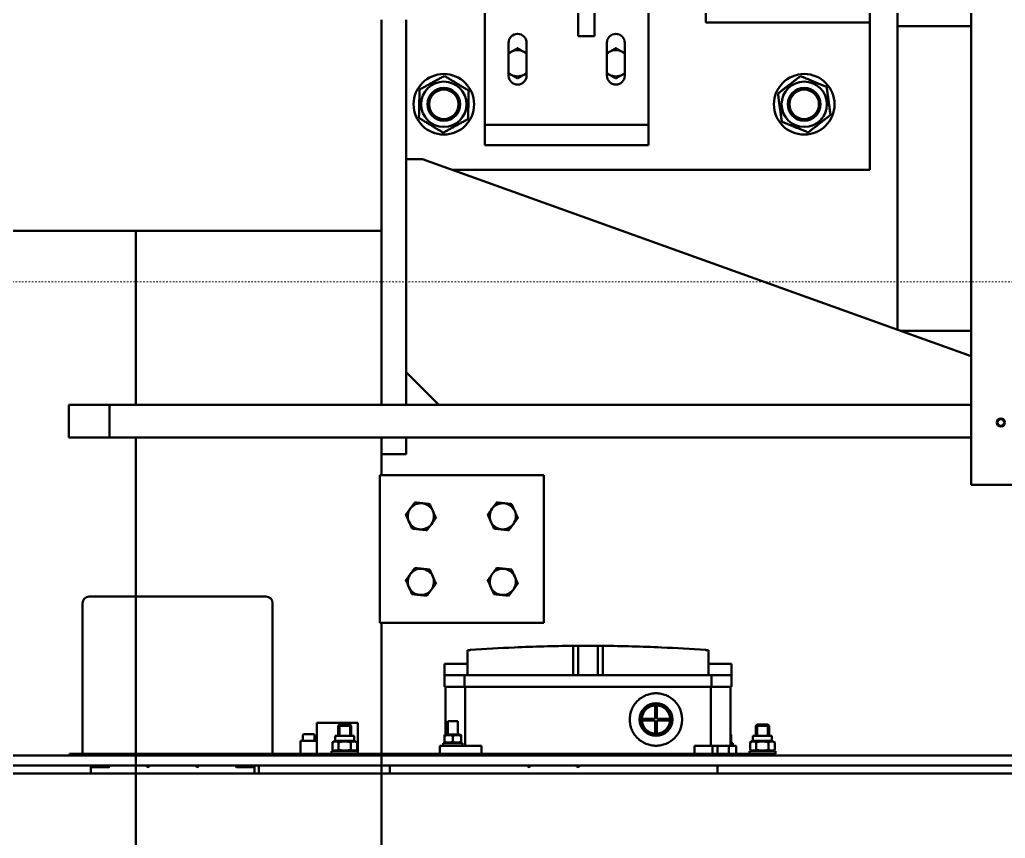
# Model space of a CAD drawing. Header units: metres. Extents: x -9891 to 773, y -8413 to 232.
# Drawn here: x -3995.3 to -3935.1, y -1263.9 to -1213.9 of the extents above; entities that cross this region are included whole.
import ezdxf

# ---------------------------------------------------------------- set-up
doc = ezdxf.new("R2010")
doc.units = ezdxf.units.M
doc.header["$LTSCALE"] = 0.01
doc.header["$MEASUREMENT"] = 0
doc.linetypes.add('AM_ISO09W050', pattern=[22.5, 12, -1.5, 3, -1.5, 3, -1.5])
doc.layers.get('0').update_dxf_attribs({"color": 30, "lineweight": 0})
for name, color, linetype, lineweight in [('SSN_Lift-AM_0', 7, 'Continuous', 50), ('SSN_PBC-AM_0', 5, 'Continuous', 50), ('SSN_PBC-AM_11', 9, 'AM_ISO09W050', 18)]:
    doc.layers.add(name, color=color, linetype=linetype, lineweight=lineweight)

# ---------------------------------------------------------------- blocks, each defined once
blk = doc.blocks.new('Lift_20-024-10000')
at = {"layer": 'SSN_Lift-AM_0'}
for p, q in [((-489.5, 1021.9), (-489.5, 958.4)), ((-427.5, 685.54), (-427.5, 1013.3)), ((-667.5, 985), (-667.5, 950)), ((-657.5, 985), (-657.5, 950)), ((-589.5, 958.4), (-589.5, 979.7)), ((-472.5, 978.14), (-472.5, 958.24)), ((-724.5, 968.9), (-724.5, 903.4)), ((-624.5, 968.9), (-624.5, 903.4)), ((-787.5, 960), (-787.5, 830.08)), ((-772.5, 830.08), (-772.5, 960)), ((-489.5, 958.4), (-589.5, 958.4)), ((-489.5, 958.4), (-489.5, 868.4)), ((-472.5, 958.24), (-472.5, 956.14)), ((-472.5, 956.14), (-427.5, 956.14)), ((-472.5, 956.14), (-472.5, 951.04)), ((-472.5, 775.24), (-472.5, 951.04)), ((-710, 925.9), (-710, 945.9)), ((-699, 945.9), (-699, 925.9)), ((-657.5, 950), (-667.5, 950)), ((-650, 925.9), (-650, 945.9)), ((-639, 945.9), (-639, 925.9)), ((-724.5, 895.9), (-724.5, 903.4)), ((-624.5, 895.9), (-624.5, 903.4)), ((-724.5, 883.4), (-724.5, 895.9)), ((-624.5, 895.9), (-724.5, 895.9)), ((-624.5, 895.9), (-624.5, 883.4)), ((-624.5, 883.4), (-724.5, 883.4)), ((-772.5, 875), (-762.5, 875)), ((-762.5, 875), (-427.5, 754.74)), ((-489.5, 868.4), (-744.11, 868.4)), ((-787.5, 831.29), (-1087.5, 831.29)), ((-937.5, 831.29), (-937.5, 725)), ((-937.5, 725), (-937.5, 831.29)), ((-787.5, 830.08), (-787.5, 795)), ((-772.5, 795), (-772.5, 830.08)), ((-787.5, 795), (-787.5, 725)), ((-772.5, 725), (-772.5, 795)), ((-472.5, 775.24), (-472.5, 770.9)), ((-427.5, 770.14), (-470.38, 770.14)), ((-752.5, 725), (-772.5, 745)), ((-953.5, 725), (-978.5, 725)), ((-978.5, 725), (-978.5, 705)), ((-953.5, 705), (-953.5, 725)), ((-427.5, 725), (-953.5, 725)), ((-978.5, 705), (-953.5, 705)), ((-427.5, 705), (-953.5, 705)), ((-937.5, 705), (-937.5, -692)), ((-937.5, -692), (-937.5, 705)), ((-787.5, 695), (-787.5, 705)), ((-772.5, 705), (-772.5, 695)), ((-787.5, 695), (-787.5, 682)), ((-787.5, 695), (-772.5, 695)), ((-788.5, 592), (-788.5, 682)), ((-788.5, 682), (-688.5, 682)), ((-688.5, 682), (-688.5, 592)), ((-427.5, 685.54), (-427.5, 676.24)), ((-97.5, 676.24), (-427.5, 676.24)), ((-688.5, 592), (-788.5, 592)), ((-787.5, 592), (-787.5, -592))]:
    blk.add_line(p, q, dxfattribs=at)
for centre, radius in [((-749.5, 908.4), 18.5), ((-529.5, 908.4), 18.5), ((-749.5, 908.4), 13.85), ((-529.5, 908.4), 13.85), ((-749.5, 908.4), 10), ((-749.5, 908.4), 10), ((-749.5, 908.4), 9), ((-529.5, 908.4), 10), ((-529.5, 908.4), 10), ((-529.5, 908.4), 9), ((-409.5, 714.24), 2.46), ((-409.5, 714.24), 2.01)]:
    blk.add_circle(centre, radius, dxfattribs=at)
for centre, radius, start, end in [((-704.5, 945.9), 5.5, 0, 180), ((-644.5, 945.9), 5.5, 0, 180), ((-704.5, 933.4), 8, 120, 133.43254), ((-704.5, 933.4), 8, 60, 120), ((-704.5, 933.4), 8, 46.56746, 60), ((-644.5, 933.4), 8, 120, 133.43254), ((-644.5, 933.4), 8, 60, 120), ((-644.5, 933.4), 8, 46.56746, 60), ((-704.5, 933.4), 8, 226.56746, 240), ((-704.5, 933.4), 8, 300, 313.43254), ((-644.5, 933.4), 8, 226.56746, 240), ((-644.5, 933.4), 8, 300, 313.43254), ((-704.5, 925.9), 5.5, 180, 0), ((-704.5, 933.4), 8, 240, 300), ((-644.5, 925.9), 5.5, 180, 0), ((-644.5, 933.4), 8, 240, 300), ((-763.5, 657), 8, 83.93265, 143.93265), ((-763.5, 657), 8, 23.93265, 83.93265), ((-713.5, 657), 8, 83.93265, 143.93265), ((-713.5, 657), 8, 23.93265, 83.93265), ((-763.5, 657), 8, 143.93265, 203.93265), ((-763.5, 657), 8, 323.93265, 23.93265), ((-713.5, 657), 8, 143.93265, 203.93265), ((-713.5, 657), 8, 323.93265, 23.93265), ((-763.5, 657), 8, 203.93265, 263.93265), ((-763.5, 657), 8, 263.93265, 323.93265), ((-713.5, 657), 8, 203.93265, 263.93265), ((-713.5, 657), 8, 263.93265, 323.93265), ((-763.5, 617), 8, 143.93265, 203.93265), ((-763.5, 617), 8, 83.93265, 143.93265), ((-763.5, 617), 8, 23.93265, 83.93265), ((-763.5, 617), 8, 323.93265, 23.93265), ((-713.5, 617), 8, 143.93265, 203.93265), ((-713.5, 617), 8, 83.93265, 143.93265), ((-713.5, 617), 8, 23.93265, 83.93265), ((-713.5, 617), 8, 323.93265, 23.93265), ((-763.5, 617), 8, 203.93265, 263.93265), ((-713.5, 617), 8, 203.93265, 263.93265), ((-763.5, 617), 8, 263.93265, 323.93265), ((-713.5, 617), 8, 263.93265, 323.93265)]:
    blk.add_arc(centre, radius, start, end, dxfattribs=at)
for points, weights in [([(-710, 939.46), (-709.24, 939.9), (-708.5, 940.33)], [1.01806688594, 1.01482054122, 1]), ([(-708.5, 940.33), (-706.64, 941.4), (-704.5, 942.64)], [1, 1.0379548493, 1]), ([(-704.5, 942.64), (-702.36, 941.4), (-700.5, 940.33)], [1, 1.0379548493, 1]), ([(-700.5, 940.33), (-699.76, 939.9), (-699, 939.46)], [1, 1.01482054122, 1.01806688594]), ([(-650, 939.46), (-649.24, 939.9), (-648.5, 940.33)], [1.01806688594, 1.01482054122, 1]), ([(-648.5, 940.33), (-646.64, 941.4), (-644.5, 942.64)], [1, 1.0379548493, 1]), ([(-644.5, 942.64), (-642.36, 941.4), (-640.5, 940.33)], [1, 1.0379548493, 1]), ([(-640.5, 940.33), (-639.76, 939.9), (-639, 939.46)], [1, 1.01482054122, 1.01806688594]), ([(-708.5, 926.47), (-709.24, 926.9), (-710, 927.34)], [1, 1.01482054122, 1.01806688594]), ([(-699, 927.34), (-699.76, 926.9), (-700.5, 926.47)], [1.01806688594, 1.01482054122, 1]), ([(-648.5, 926.47), (-649.24, 926.9), (-650, 927.34)], [1, 1.01482054122, 1.01806688594]), ([(-639, 927.34), (-639.76, 926.9), (-640.5, 926.47)], [1.01806688594, 1.01482054122, 1]), ([(-764.3, 917.4), (-756.7, 921.56), (-749.11, 925.72)], [1, 1.15470053838, 1]), ([(-749.11, 925.72), (-741.71, 921.22), (-734.31, 916.72)], [1, 1.15470053838, 1]), ([(-704.5, 924.16), (-706.64, 925.4), (-708.5, 926.47)], [1, 1.0379548493, 1]), ([(-700.5, 926.47), (-702.36, 925.4), (-704.5, 924.16)], [1, 1.0379548493, 1]), ([(-644.5, 924.16), (-646.64, 925.4), (-648.5, 926.47)], [1, 1.0379548493, 1]), ([(-640.5, 926.47), (-642.36, 925.4), (-644.5, 924.16)], [1, 1.0379548493, 1]), ([(-545.54, 914.93), (-538.7, 920.25), (-531.86, 925.56)], [1, 1.15470053838, 1]), ([(-531.86, 925.56), (-523.84, 922.29), (-515.82, 919.02)], [1, 1.15470053838, 1]), ([(-764.69, 900.08), (-764.5, 908.74), (-764.3, 917.4)], [1, 1.15470053838, 1]), ([(-734.31, 916.72), (-734.5, 908.06), (-734.7, 899.4)], [1, 1.15470053838, 1]), ([(-543.18, 897.78), (-544.36, 906.36), (-545.54, 914.93)], [1, 1.15470053838, 1]), ([(-515.82, 919.02), (-514.64, 910.44), (-513.46, 901.87)], [1, 1.15470053838, 1]), ([(-749.89, 891.08), (-757.29, 895.58), (-764.69, 900.08)], [1, 1.15470053838, 1]), ([(-734.7, 899.4), (-742.3, 895.24), (-749.89, 891.08)], [1, 1.15470053838, 1]), ([(-527.14, 891.24), (-535.16, 894.51), (-543.18, 897.78)], [1, 1.15470053838, 1]), ([(-513.46, 901.87), (-520.3, 896.55), (-527.14, 891.24)], [1, 1.15470053838, 1]), ([(-769.97, 661.71), (-768.7, 663.44), (-767.25, 665.44)], [1, 1.0379548493, 1]), ([(-767.25, 665.44), (-764.79, 665.18), (-762.65, 664.96)], [1, 1.0379548493, 1]), ([(-762.65, 664.96), (-760.52, 664.73), (-758.06, 664.47)], [1, 1.0379548493, 1]), ([(-758.06, 664.47), (-757.06, 662.2), (-756.19, 660.25)], [1, 1.0379548493, 1]), ([(-719.97, 661.71), (-718.7, 663.44), (-717.25, 665.44)], [1, 1.0379548493, 1]), ([(-717.25, 665.44), (-714.79, 665.18), (-712.65, 664.96)], [1, 1.0379548493, 1]), ([(-712.65, 664.96), (-710.52, 664.73), (-708.06, 664.47)], [1, 1.0379548493, 1]), ([(-708.06, 664.47), (-707.06, 662.2), (-706.19, 660.25)], [1, 1.0379548493, 1]), ([(-772.69, 657.98), (-771.23, 659.98), (-769.97, 661.71)], [1, 1.0379548493, 1]), ([(-770.81, 653.75), (-771.68, 655.71), (-772.69, 657.98)], [1, 1.0379548493, 1]), ([(-754.31, 656.02), (-755.77, 654.02), (-757.03, 652.29)], [1, 1.0379548493, 1]), ([(-756.19, 660.25), (-755.32, 658.29), (-754.31, 656.02)], [1, 1.0379548493, 1]), ([(-722.69, 657.98), (-721.23, 659.98), (-719.97, 661.71)], [1, 1.0379548493, 1]), ([(-720.81, 653.75), (-721.68, 655.71), (-722.69, 657.98)], [1, 1.0379548493, 1]), ([(-704.31, 656.02), (-705.77, 654.02), (-707.03, 652.29)], [1, 1.0379548493, 1]), ([(-706.19, 660.25), (-705.32, 658.29), (-704.31, 656.02)], [1, 1.0379548493, 1]), ([(-768.94, 649.53), (-769.94, 651.8), (-770.81, 653.75)], [1, 1.0379548493, 1]), ([(-757.03, 652.29), (-758.3, 650.56), (-759.75, 648.56)], [1, 1.0379548493, 1]), ([(-718.94, 649.53), (-719.94, 651.8), (-720.81, 653.75)], [1, 1.0379548493, 1]), ([(-707.03, 652.29), (-708.3, 650.56), (-709.75, 648.56)], [1, 1.0379548493, 1]), ([(-764.35, 649.04), (-766.48, 649.27), (-768.94, 649.53)], [1, 1.0379548493, 1]), ([(-759.75, 648.56), (-762.21, 648.82), (-764.35, 649.04)], [1, 1.0379548493, 1]), ([(-714.35, 649.04), (-716.48, 649.27), (-718.94, 649.53)], [1, 1.0379548493, 1]), ([(-709.75, 648.56), (-712.21, 648.82), (-714.35, 649.04)], [1, 1.0379548493, 1]), ([(-772.69, 617.98), (-771.23, 619.98), (-769.97, 621.71)], [1, 1.0379548493, 1]), ([(-769.97, 621.71), (-768.7, 623.44), (-767.25, 625.44)], [1, 1.0379548493, 1]), ([(-767.25, 625.44), (-764.79, 625.18), (-762.65, 624.96)], [1, 1.0379548493, 1]), ([(-762.65, 624.96), (-760.52, 624.73), (-758.06, 624.47)], [1, 1.0379548493, 1]), ([(-758.06, 624.47), (-757.06, 622.2), (-756.19, 620.25)], [1, 1.0379548493, 1]), ([(-756.19, 620.25), (-755.32, 618.29), (-754.31, 616.02)], [1, 1.0379548493, 1]), ([(-722.69, 617.98), (-721.23, 619.98), (-719.97, 621.71)], [1, 1.0379548493, 1]), ([(-719.97, 621.71), (-718.7, 623.44), (-717.25, 625.44)], [1, 1.0379548493, 1]), ([(-717.25, 625.44), (-714.79, 625.18), (-712.65, 624.96)], [1, 1.0379548493, 1]), ([(-712.65, 624.96), (-710.52, 624.73), (-708.06, 624.47)], [1, 1.0379548493, 1]), ([(-708.06, 624.47), (-707.06, 622.2), (-706.19, 620.25)], [1, 1.0379548493, 1]), ([(-706.19, 620.25), (-705.32, 618.29), (-704.31, 616.02)], [1, 1.0379548493, 1]), ([(-770.81, 613.75), (-771.68, 615.71), (-772.69, 617.98)], [1, 1.0379548493, 1]), ([(-768.94, 609.53), (-769.94, 611.8), (-770.81, 613.75)], [1, 1.0379548493, 1]), ([(-754.31, 616.02), (-755.77, 614.02), (-757.03, 612.29)], [1, 1.0379548493, 1]), ([(-720.81, 613.75), (-721.68, 615.71), (-722.69, 617.98)], [1, 1.0379548493, 1]), ([(-718.94, 609.53), (-719.94, 611.8), (-720.81, 613.75)], [1, 1.0379548493, 1]), ([(-704.31, 616.02), (-705.77, 614.02), (-707.03, 612.29)], [1, 1.0379548493, 1]), ([(-764.35, 609.04), (-766.48, 609.27), (-768.94, 609.53)], [1, 1.0379548493, 1]), ([(-759.75, 608.56), (-762.21, 608.82), (-764.35, 609.04)], [1, 1.0379548493, 1]), ([(-757.03, 612.29), (-758.3, 610.56), (-759.75, 608.56)], [1, 1.0379548493, 1]), ([(-714.35, 609.04), (-716.48, 609.27), (-718.94, 609.53)], [1, 1.0379548493, 1]), ([(-709.75, 608.56), (-712.21, 608.82), (-714.35, 609.04)], [1, 1.0379548493, 1]), ([(-707.03, 612.29), (-708.3, 610.56), (-709.75, 608.56)], [1, 1.0379548493, 1])]:
    blk.add_rational_spline(points, weights, degree=2, dxfattribs=at)
blk = doc.blocks.new('Lift mit KG 3.200')
at = {"layer": 'SSN_PBC-AM_0'}
for p, q in [((66298.31, 61163.61), (66406.31, 61163.61)), ((66294.31, 61070.01), (66294.31, 61159.61)), ((66410.31, 61159.61), (66410.31, 61070.01)), ((66529.31, 61115.61), (66529.31, 61130.91)), ((66593.81, 61115.61), (66593.81, 61133.57)), ((66596.81, 61115.61), (66596.81, 61133.59)), ((66608.81, 61115.61), (66608.81, 61133.59)), ((66611.81, 61133.57), (66611.81, 61115.61)), ((66676.31, 61115.61), (66676.31, 61130.91)), ((66515.29, 61115.61), (66515.29, 61122.61)), ((66529.31, 61122.61), (66515.29, 61122.61)), ((66676.31, 61122.61), (66690.34, 61122.61)), ((66690.34, 61122.61), (66690.34, 61115.61)), ((66515.29, 61115.61), (66518.31, 61115.61)), ((66515.29, 61108.61), (66515.29, 61115.61)), ((66524.35, 61115.61), (66518.31, 61115.61)), ((66527.36, 61115.61), (66524.35, 61115.61)), ((66527.36, 61115.61), (66529.13, 61115.61)), ((66527.36, 61108.61), (66527.36, 61115.61)), ((66529.13, 61115.61), (66676.5, 61115.61)), ((66676.5, 61115.61), (66678.26, 61115.61)), ((66681.28, 61115.61), (66678.26, 61115.61)), ((66678.26, 61108.61), (66678.26, 61115.61)), ((66687.32, 61115.61), (66681.28, 61115.61)), ((66687.32, 61115.61), (66690.34, 61115.61)), ((66690.34, 61108.61), (66690.34, 61115.61)), ((66518.31, 61108.61), (66515.29, 61108.61)), ((66515.81, 61079.38), (66515.81, 61108.61)), ((66518.31, 61108.61), (66524.35, 61108.61)), ((66524.35, 61108.61), (66527.36, 61108.61)), ((66529.13, 61108.61), (66527.36, 61108.61)), ((66527.81, 61072.61), (66527.81, 61108.61)), ((66676.5, 61108.61), (66529.13, 61108.61)), ((66678.26, 61108.61), (66676.5, 61108.61)), ((66677.81, 61072.61), (66677.81, 61108.61)), ((66678.26, 61108.61), (66681.28, 61108.61)), ((66681.28, 61108.61), (66687.32, 61108.61)), ((66690.34, 61108.61), (66687.32, 61108.61)), ((66689.81, 61072.61), (66689.81, 61108.61)), ((66643.81, 61089.11), (66643.81, 61097.27)), ((66644.81, 61097.27), (66644.81, 61089.11)), ((66635.65, 61089.11), (66643.81, 61089.11)), ((66643.81, 61088.11), (66635.65, 61088.11)), ((66643.81, 61079.95), (66643.81, 61088.11)), ((66644.81, 61089.11), (66652.98, 61089.11)), ((66644.81, 61088.11), (66644.81, 61079.95)), ((66652.98, 61088.11), (66644.81, 61088.11)), ((66462.31, 61086.61), (66437.31, 61086.61)), ((66437.31, 61067.61), (66437.31, 61086.61)), ((66451.08, 61085.61), (66450.31, 61084.84)), ((66458.31, 61084.84), (66450.31, 61084.84)), ((66450.31, 61078.71), (66450.31, 61084.84)), ((66451.06, 61085.59), (66451.06, 61078.71)), ((66451.08, 61085.61), (66457.55, 61085.61)), ((66457.55, 61085.61), (66458.31, 61084.84)), ((66457.57, 61078.71), (66457.57, 61085.59)), ((66458.31, 61078.71), (66458.31, 61084.84)), ((66462.31, 61069.21), (66462.31, 61086.61)), ((66517.31, 61087.61), (66523.31, 61087.61)), ((66517.31, 61079.41), (66517.31, 61087.61)), ((66523.31, 61079.41), (66523.31, 61087.61)), ((66706.08, 61085.61), (66705.31, 61084.84)), ((66713.31, 61084.84), (66705.31, 61084.84)), ((66705.31, 61078.71), (66705.31, 61084.84)), ((66706.06, 61085.59), (66706.06, 61078.71)), ((66706.08, 61085.61), (66712.55, 61085.61)), ((66712.55, 61085.61), (66713.31, 61084.84)), ((66712.57, 61078.71), (66712.57, 61085.59)), ((66713.31, 61078.71), (66713.31, 61084.84)), ((66428.81, 61079.21), (66428.81, 61075.61)), ((66429.21, 61079.61), (66435.41, 61079.61)), ((66435.81, 61079.21), (66435.81, 61075.61)), ((66448.5, 61078.71), (66460.13, 61078.71)), ((66448.5, 61075.65), (66448.5, 61078.71)), ((66460.13, 61075.65), (66460.13, 61078.71)), ((66515.86, 61079.41), (66515.31, 61079.09)), ((66515.31, 61078.65), (66515.31, 61074.97)), ((66524.76, 61079.41), (66515.86, 61079.41)), ((66520.31, 61078.65), (66520.31, 61074.97)), ((66524.76, 61079.41), (66525.31, 61079.09)), ((66525.31, 61078.65), (66525.31, 61074.97)), ((66689.81, 61079.38), (66690.31, 61079.09)), ((66690.31, 61078.65), (66690.31, 61074.97)), ((66703.5, 61078.71), (66715.13, 61078.71)), ((66703.5, 61075.65), (66703.5, 61078.71)), ((66715.13, 61075.65), (66715.13, 61078.71)), ((66294.31, 61070.01), (66294.31, 61067.61)), ((66410.31, 61067.61), (66410.31, 61070.01)), ((66437.31, 61075.61), (66427.31, 61075.61)), ((66427.31, 61067.61), (66427.31, 61075.61)), ((66448.5, 61075.65), (66446.81, 61074.67)), ((66446.81, 61070.19), (66446.81, 61074.67)), ((66448.5, 61069.21), (66446.81, 61070.19)), ((66448.5, 61075.65), (66460.13, 61075.65)), ((66450.56, 61070.19), (66450.56, 61074.67)), ((66458.07, 61070.19), (66458.07, 61074.67)), ((66460.13, 61075.65), (66461.82, 61074.67)), ((66460.13, 61069.21), (66461.82, 61070.19)), ((66461.82, 61070.19), (66461.82, 61074.67)), ((66512.31, 61072.61), (66515.31, 61072.61)), ((66512.31, 61067.61), (66512.31, 61072.61)), ((66514.31, 61074.21), (66526.31, 61074.21)), ((66514.31, 61072.61), (66514.31, 61074.21)), ((66515.86, 61074.21), (66515.31, 61074.53)), ((66532.67, 61072.61), (66515.31, 61072.61)), ((66515.81, 61074.21), (66515.81, 61074.24)), ((66524.76, 61074.21), (66525.31, 61074.53)), ((66526.31, 61072.61), (66526.31, 61074.21)), ((66532.67, 61072.61), (66534.2, 61072.61)), ((66537.82, 61072.61), (66534.2, 61072.61)), ((66537.82, 61072.61), (66537.82, 61067.61)), ((66667.81, 61067.61), (66667.81, 61072.61)), ((66671.43, 61072.61), (66667.81, 61072.61)), ((66671.43, 61072.61), (66672.96, 61072.61)), ((66678.81, 61072.61), (66672.96, 61072.61)), ((66681.81, 61072.61), (66678.81, 61072.61)), ((66678.81, 61067.61), (66678.81, 61072.61)), ((66688.81, 61072.61), (66681.81, 61072.61)), ((66681.81, 61067.61), (66681.81, 61072.61)), ((66690.31, 61072.61), (66688.81, 61072.61)), ((66688.81, 61067.61), (66688.81, 61072.61)), ((66689.81, 61074.24), (66690.31, 61074.53)), ((66689.81, 61074.21), (66691.31, 61074.21)), ((66690.31, 61072.61), (66693.31, 61072.61)), ((66691.31, 61072.61), (66691.31, 61074.21)), ((66693.31, 61067.61), (66693.31, 61072.61)), ((66703.5, 61075.65), (66701.81, 61074.67)), ((66701.81, 61070.19), (66701.81, 61074.67)), ((66703.5, 61069.21), (66701.81, 61070.19)), ((66703.5, 61075.65), (66715.13, 61075.65)), ((66705.56, 61070.19), (66705.56, 61074.67)), ((66713.07, 61070.19), (66713.07, 61074.67)), ((66715.13, 61075.65), (66716.82, 61074.67)), ((66715.13, 61069.21), (66716.82, 61070.19)), ((66716.82, 61070.19), (66716.82, 61074.67)), ((65702.31, 61066.61), (67061.31, 61066.61)), ((66716.31, 61067.61), (66286.31, 61067.61)), ((66286.31, 61066.61), (66286.31, 61067.61)), ((66446.31, 61069.21), (66462.31, 61069.21)), ((66446.31, 61067.61), (66446.31, 61069.21)), ((66462.31, 61067.61), (66462.31, 61069.21)), ((66701.31, 61069.21), (66717.31, 61069.21)), ((66701.31, 61067.61), (66701.31, 61069.21)), ((66716.31, 61067.61), (66717.31, 61067.61)), ((66716.31, 61066.61), (66716.31, 61067.61)), ((66717.31, 61067.61), (66717.31, 61069.21)), ((65702.31, 61060.61), (67061.31, 61060.61)), ((66299.31, 61060.11), (66299.31, 61060.61)), ((66299.31, 61059.61), (66299.31, 61060.11)), ((66299.31, 61059.61), (66308.61, 61059.61)), ((66299.31, 61055.61), (66299.31, 61059.61)), ((66304.31, 61060.11), (66304.31, 61060.61)), ((66304.31, 61059.61), (66304.31, 61060.11)), ((66310.31, 61059.61), (66308.61, 61059.61)), ((66310.81, 61060.61), (66310.81, 61060.11)), ((66387.81, 61060.11), (66387.81, 61060.61)), ((66390.01, 61059.61), (66388.31, 61059.61)), ((66390.01, 61059.61), (66399.31, 61059.61)), ((66394.31, 61060.61), (66394.31, 61060.11)), ((66394.31, 61060.11), (66394.31, 61059.61)), ((66399.31, 61060.61), (66399.31, 61060.11)), ((66399.31, 61060.11), (66399.31, 61059.61)), ((66399.31, 61059.61), (66399.31, 61055.61)), ((66401.81, 61060.61), (66401.81, 61055.61)), ((66481.81, 61055.61), (66481.81, 61060.61)), ((66681.81, 61060.61), (66681.81, 61055.61)), ((68786.31, 61055.61), (65742.31, 61055.61))]:
    blk.add_line(p, q, dxfattribs=at)
blk.add_circle((66644.31, 61088.61), 10, dxfattribs=at)
for centre, radius, start, end in [((66298.31, 61159.61), 4, 90, 180), ((66406.31, 61159.61), 4, 0, 90), ((66602.81, 60133.61), 1000, 90.40107, 90.51567), ((66602.81, 60133.61), 1000, 89.48433, 89.59893), ((66644.31, 61088.61), 16, 297.82915, 62.17085), ((66644.31, 61088.61), 9.75, 92.93953, 177.06047), ((66644.31, 61088.61), 8.68, 93.30313, 176.69687), ((66644.31, 61088.61), 9.75, 2.93953, 87.06047), ((66644.31, 61088.61), 8.68, 3.30313, 86.69687), ((66644.31, 61088.61), 9.75, 182.93953, 267.06047), ((66644.31, 61088.61), 8.68, 183.30313, 266.69687), ((66644.31, 61088.61), 8.68, 273.30313, 356.69687), ((66644.31, 61088.61), 9.75, 272.93953, 357.06047), ((66429.21, 61079.21), 0.4, 90, 180), ((66435.41, 61079.21), 0.4, 0, 90), ((66310.31, 61060.11), 0.5, 270, 0), ((66334.31, 61060.61), 1, 180, 0), ((66364.31, 61060.61), 1, 180, 0), ((66388.31, 61060.11), 0.5, 180, 270), ((66566.81, 61060.61), 1, 180, 0), ((66596.81, 61060.61), 1, 180, 0)]:
    blk.add_arc(centre, radius, start, end, dxfattribs=at)
for points, knots in [([(66531.03, 61131.03), (66530.86, 61131.02), (66530.69, 61131.01), (66530.28, 61130.98), (66530.06, 61130.96), (66529.71, 61130.94), (66529.56, 61130.92), (66529.36, 61130.91), (66529.31, 61130.91), (66529.31, 61130.91)], [0.3192735, 0.3192735, 0.3192735, 0.3192735, 0.3697268, 0.3697268, 0.443761, 0.443761, 0.517582, 0.517582, 0.5914031, 0.5914031, 0.5914031, 0.5914031]), ([(66593.81, 61133.57), (66581.83, 61133.46), (66569.86, 61133.14), (66548.93, 61132.2), (66539.95, 61131.67), (66531.03, 61131.03)], [17.623001, 17.623001, 17.623001, 17.623001, 20.978731, 20.978731, 23.523987, 23.523987, 23.523987, 23.523987]), ([(66595.81, 61133.59), (66595.94, 61133.59), (66596.07, 61133.59), (66596.32, 61133.59), (66596.43, 61133.59), (66596.61, 61133.59), (66596.69, 61133.59), (66596.79, 61133.59), (66596.81, 61133.59), (66596.81, 61133.59)], [-0.1506763, -0.1506763, -0.1506763, -0.1506763, -0.1130068, -0.1130068, -0.0753372, -0.0753372, -0.0376686, -0.0376686, 0, 0, 0, 0]), ([(66596.81, 61133.59), (66596.81, 61133.59), (66596.96, 61133.59), (66597.58, 61133.6), (66598.04, 61133.6), (66599.1, 61133.6), (66599.78, 61133.61), (66601.26, 61133.61), (66602.06, 61133.61), (66603.57, 61133.61), (66604.37, 61133.61), (66605.85, 61133.61), (66606.52, 61133.6), (66607.59, 61133.6), (66608.05, 61133.6), (66608.66, 61133.59), (66608.81, 61133.59), (66608.81, 61133.59)], [-1.808101, -1.808101, -1.808101, -1.808101, -1.582088, -1.582088, -1.356076, -1.356076, -1.130063, -1.130063, -0.90405, -0.90405, -0.678038, -0.678038, -0.452025, -0.452025, -0.226013, -0.226013, 0, 0, 0, 0]), ([(66608.81, 61133.59), (66608.81, 61133.59), (66608.84, 61133.59), (66608.94, 61133.59), (66609.02, 61133.59), (66609.19, 61133.59), (66609.31, 61133.59), (66609.55, 61133.59), (66609.69, 61133.59), (66609.81, 61133.59)], [0.3013531, 0.3013531, 0.3013531, 0.3013531, 0.3390217, 0.3390217, 0.3766903, 0.3766903, 0.4143598, 0.4143598, 0.4520294, 0.4520294, 0.4520294, 0.4520294]), ([(66674.59, 61131.03), (66665.68, 61131.67), (66656.69, 61132.2), (66635.77, 61133.14), (66623.8, 61133.46), (66611.81, 61133.57)], [10.041981, 10.041981, 10.041981, 10.041981, 12.587239, 12.587239, 15.942969, 15.942969, 15.942969, 15.942969]), ([(66676.31, 61130.91), (66676.31, 61130.91), (66676.26, 61130.91), (66676.06, 61130.92), (66675.91, 61130.94), (66675.57, 61130.96), (66675.34, 61130.98), (66674.94, 61131.01), (66674.76, 61131.02), (66674.59, 61131.03)], [0, 0, 0, 0, 0.073821, 0.073821, 0.147642, 0.147642, 0.2216762, 0.2216762, 0.272127, 0.272127, 0.272127, 0.272127]), ([(66651.78, 61074.46), (66651.35, 61074.23), (66650.9, 61074.02), (66649.45, 61073.42), (66648.43, 61073.11), (66646.36, 61072.71), (66645.32, 61072.61), (66643.31, 61072.61), (66642.27, 61072.71), (66640.2, 61073.11), (66639.18, 61073.42), (66637.2, 61074.24), (66636.26, 61074.75), (66634.51, 61075.92), (66633.71, 61076.59), (66632.29, 61078.01), (66631.62, 61078.81), (66630.45, 61080.56), (66629.94, 61081.5), (66629.12, 61083.47), (66628.81, 61084.5), (66628.41, 61086.57), (66628.31, 61087.61), (66628.31, 61088.61), (66628.31, 61089.61), (66628.41, 61090.65), (66628.81, 61092.72), (66629.12, 61093.75), (66629.94, 61095.72), (66630.45, 61096.66), (66631.62, 61098.41), (66632.29, 61099.21), (66633.71, 61100.63), (66634.51, 61101.3), (66636.26, 61102.48), (66637.2, 61102.98), (66639.18, 61103.8), (66640.2, 61104.11), (66642.27, 61104.51), (66643.31, 61104.61), (66645.32, 61104.61), (66646.36, 61104.51), (66648.43, 61104.11), (66649.45, 61103.8), (66650.9, 61103.2), (66651.35, 61102.99), (66651.78, 61102.76)], [-3.157691, -3.157691, -3.157691, -3.157691, -3.017539, -3.017539, -2.715197, -2.715197, -2.412854, -2.412854, -2.110946, -2.110946, -1.809038, -1.809038, -1.50713, -1.50713, -1.205222, -1.205222, -0.903916, -0.903916, -0.602611, -0.602611, -0.301305, -0.301305, 0, 0, 0, 0.301305, 0.301305, 0.602611, 0.602611, 0.903916, 0.903916, 1.205222, 1.205222, 1.50713, 1.50713, 1.809038, 1.809038, 2.110946, 2.110946, 2.412854, 2.412854, 2.715197, 2.715197, 3.017539, 3.017539, 3.157691, 3.157691, 3.157691, 3.157691])]:
    blk.add_open_spline(points, degree=3, knots=knots, dxfattribs=at)
for points, weights in [([(66643.81, 61097.27), (66643.81, 61097.78), (66643.81, 61098.35)], [1, 1.00170221018, 1]), ([(66644.81, 61098.35), (66644.81, 61097.78), (66644.81, 61097.27)], [1, 1.00170221018, 1]), ([(66634.58, 61089.11), (66635.14, 61089.11), (66635.65, 61089.11)], [1, 1.0017022102, 1]), ([(66635.65, 61088.11), (66635.14, 61088.11), (66634.58, 61088.11)], [1, 1.00170221018, 1]), ([(66652.98, 61089.11), (66653.48, 61089.11), (66654.05, 61089.11)], [1, 1.0017022103, 1]), ([(66654.05, 61088.11), (66653.48, 61088.11), (66652.98, 61088.11)], [1, 1.00170221045, 1]), ([(66515.31, 61078.65), (66515.31, 61079.09), (66515.31, 61079.09)], [1, 1.07735026919, 1.07735026919]), ([(66520.31, 61078.65), (66517.81, 61079.48), (66515.31, 61078.65)], [1, 1.15470053838, 1]), ([(66525.31, 61078.65), (66522.81, 61079.48), (66520.31, 61078.65)], [1, 1.15470053838, 1]), ([(66525.31, 61079.09), (66525.31, 61079.09), (66525.31, 61078.65)], [1.07735026919, 1.07735026919, 1]), ([(66643.81, 61078.87), (66643.81, 61079.44), (66643.81, 61079.95)], [1, 1.00170221018, 1]), ([(66644.81, 61079.95), (66644.81, 61079.44), (66644.81, 61078.87)], [1, 1.00170221018, 1]), ([(66690.31, 61078.65), (66690.06, 61078.73), (66689.81, 61078.8)], [1, 1.01390395077, 1.02530862327]), ([(66690.31, 61079.09), (66690.31, 61079.09), (66690.31, 61078.65)], [1.07735026919, 1.07735026919, 1]), ([(66450.56, 61074.67), (66448.68, 61075.76), (66446.81, 61074.67)], [1, 1.15470053838, 1]), ([(66446.81, 61070.19), (66448.68, 61069.1), (66450.56, 61070.19)], [1, 1.15470053838, 1]), ([(66458.07, 61074.67), (66454.31, 61075.76), (66450.56, 61074.67)], [1, 1.15470053838, 1]), ([(66450.56, 61070.19), (66454.31, 61069.1), (66458.07, 61070.19)], [1, 1.15470053838, 1]), ([(66461.82, 61074.67), (66459.94, 61075.76), (66458.07, 61074.67)], [1, 1.15470053838, 1]), ([(66458.07, 61070.19), (66459.94, 61069.1), (66461.82, 61070.19)], [1, 1.15470053838, 1]), ([(66515.31, 61074.97), (66517.81, 61074.14), (66520.31, 61074.97)], [1, 1.15470053838, 1]), ([(66515.31, 61074.53), (66515.31, 61074.53), (66515.31, 61074.97)], [1.07735026919, 1.07735026919, 1]), ([(66520.31, 61074.97), (66522.81, 61074.14), (66525.31, 61074.97)], [1, 1.15470053838, 1]), ([(66525.31, 61074.97), (66525.31, 61074.53), (66525.31, 61074.53)], [1, 1.07735026919, 1.07735026919]), ([(66689.81, 61074.82), (66690.06, 61074.89), (66690.31, 61074.97)], [1.02530862327, 1.01390395077, 1]), ([(66690.31, 61074.97), (66690.31, 61074.53), (66690.31, 61074.53)], [1, 1.07735026919, 1.07735026919]), ([(66705.56, 61074.67), (66703.68, 61075.76), (66701.81, 61074.67)], [1, 1.15470053838, 1]), ([(66701.81, 61070.19), (66703.68, 61069.1), (66705.56, 61070.19)], [1, 1.15470053838, 1]), ([(66713.07, 61074.67), (66709.31, 61075.76), (66705.56, 61074.67)], [1, 1.15470053838, 1]), ([(66705.56, 61070.19), (66709.31, 61069.1), (66713.07, 61070.19)], [1, 1.15470053838, 1]), ([(66716.82, 61074.67), (66714.94, 61075.76), (66713.07, 61074.67)], [1, 1.15470053838, 1]), ([(66713.07, 61070.19), (66714.94, 61069.1), (66716.82, 61070.19)], [1, 1.15470053838, 1])]:
    blk.add_rational_spline(points, weights, degree=2, dxfattribs=at)
at = {"layer": 'SSN_PBC-AM_11'}
blk.add_line((68864.31, 61355.61), (65664.31, 61355.61), dxfattribs=at)
at = {"layer": 'SSN_Lift-AM_0'}
blk.add_blockref('Lift_20-024-10000', (67264.31, 60555.61), dxfattribs=at)
blk = doc.blocks.new('A$C4BDE36F2')
at = {"xscale": 0.001, "yscale": 0.001, "zscale": 0.001}
blk.add_blockref('Lift mit KG 3.200', (-64.22431, -65.8238), dxfattribs=at)

msp = doc.modelspace()

# ---------------------------------------------------------------- block references
at = {"ltscale": 2000, "xscale": 100, "yscale": 100, "zscale": 100}
msp.add_blockref('A$C4BDE36F2', (-4198.435, -783.094), dxfattribs=at)

doc.saveas('drawing.dxf')
